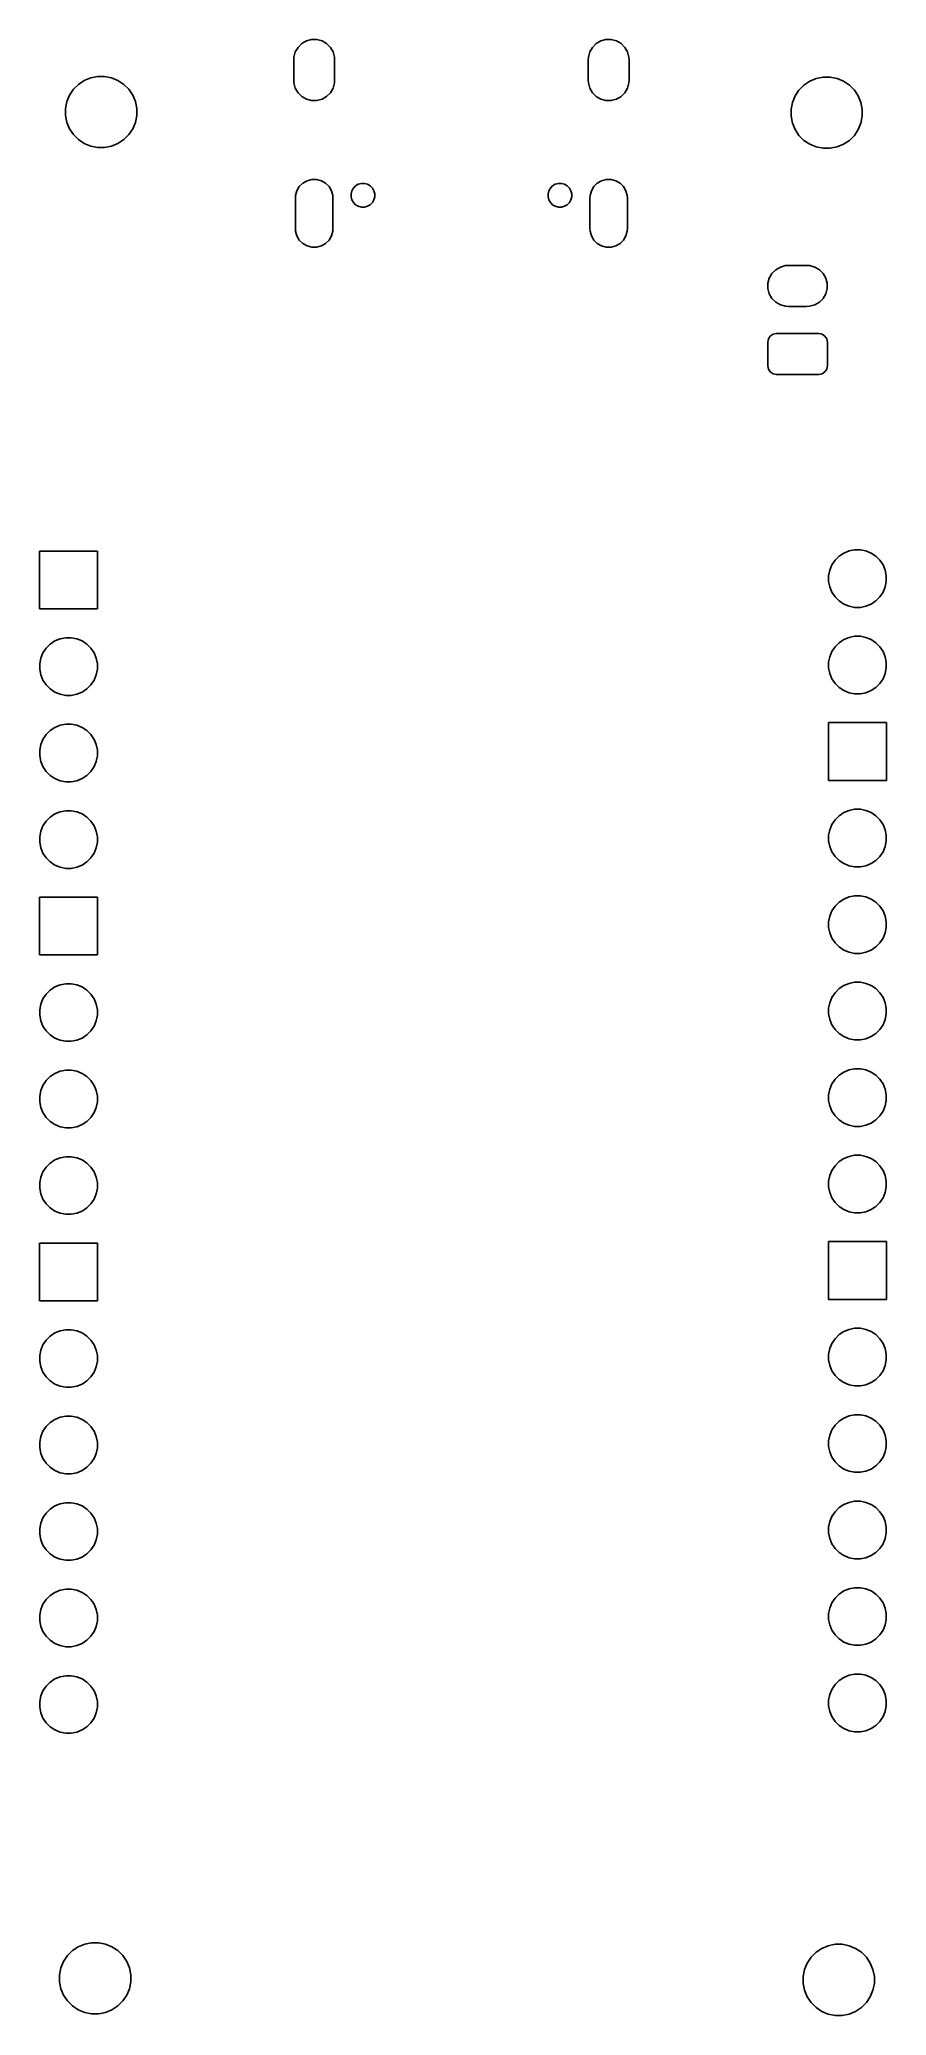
# Model space of a CAD drawing. Header units: inches. Extents: x 5.14 to 6.12, y -4.07 to -1.79.
import ezdxf

# ---------------------------------------------------------------- set-up
doc = ezdxf.new("R2010")
doc.units = ezdxf.units.IN
doc.header["$MEASUREMENT"] = 0
doc.layers.add('B.Mask', color=4, linetype='CONTINUOUS', true_color=0x02ffee)

msp = doc.modelspace()

# ---------------------------------------------------------------- linework, layer by layer
at = {"layer": 'B.Mask', "linetype": 'CONTINUOUS'}
for p, q in [((5.4365, -1.8057), (5.4381, -1.7997)), ((5.4381, -1.7997), (5.4412, -1.7944)), ((5.4412, -1.7944), (5.4455, -1.79)), ((5.4455, -1.79), (5.4509, -1.7869)), ((5.4509, -1.7869), (5.4568, -1.7853)), ((5.4568, -1.7853), (5.463, -1.7853)), ((5.463, -1.7853), (5.469, -1.7869)), ((5.469, -1.7869), (5.4743, -1.79)), ((5.4743, -1.79), (5.4787, -1.7944)), ((5.4787, -1.7944), (5.4817, -1.7997)), ((5.4817, -1.7997), (5.4833, -1.8057)), ((5.7767, -1.8057), (5.7783, -1.7997)), ((5.7783, -1.7997), (5.7813, -1.7944)), ((5.7813, -1.7944), (5.7857, -1.79)), ((5.7857, -1.79), (5.791, -1.7869)), ((5.791, -1.7869), (5.797, -1.7853)), ((5.797, -1.7853), (5.8032, -1.7853)), ((5.8032, -1.7853), (5.8091, -1.7869)), ((5.8091, -1.7869), (5.8145, -1.79)), ((5.8145, -1.79), (5.8188, -1.7944)), ((5.8188, -1.7944), (5.8219, -1.7997)), ((5.8219, -1.7997), (5.8235, -1.8057)), ((5.4363, -1.8088), (5.4365, -1.8057)), ((5.4363, -1.8324), (5.4363, -1.8088)), ((5.4833, -1.8057), (5.4835, -1.8088)), ((5.4835, -1.8088), (5.4835, -1.8324)), ((5.7765, -1.8088), (5.7767, -1.8057)), ((5.7765, -1.8324), (5.7765, -1.8088)), ((5.8235, -1.8057), (5.8237, -1.8088)), ((5.8237, -1.8088), (5.8237, -1.8324)), ((5.1742, -1.8571), (5.1773, -1.8496)), ((5.1773, -1.8496), (5.1818, -1.8429)), ((5.1818, -1.8429), (5.1875, -1.8372)), ((5.1875, -1.8372), (5.1943, -1.8326)), ((5.1943, -1.8326), (5.2018, -1.8295)), ((5.2018, -1.8295), (5.2097, -1.828)), ((5.2097, -1.828), (5.2178, -1.828)), ((5.2178, -1.828), (5.2258, -1.8295)), ((5.2258, -1.8295), (5.2332, -1.8326)), ((5.2332, -1.8326), (5.24, -1.8372)), ((5.24, -1.8372), (5.2457, -1.8429)), ((5.2457, -1.8429), (5.2502, -1.8496)), ((5.2502, -1.8496), (5.2533, -1.8571)), ((5.4365, -1.8355), (5.4363, -1.8324)), ((5.4381, -1.8414), (5.4365, -1.8355)), ((5.4412, -1.8468), (5.4381, -1.8414)), ((5.4455, -1.8511), (5.4412, -1.8468)), ((5.4787, -1.8468), (5.4743, -1.8511)), ((5.4817, -1.8414), (5.4787, -1.8468)), ((5.4833, -1.8355), (5.4817, -1.8414)), ((5.4835, -1.8324), (5.4833, -1.8355)), ((5.7767, -1.8355), (5.7765, -1.8324)), ((5.7783, -1.8414), (5.7767, -1.8355)), ((5.7813, -1.8468), (5.7783, -1.8414)), ((5.7857, -1.8511), (5.7813, -1.8468)), ((5.8188, -1.8468), (5.8145, -1.8511)), ((5.8219, -1.8414), (5.8188, -1.8468)), ((5.8235, -1.8355), (5.8219, -1.8414)), ((5.8237, -1.8324), (5.8235, -1.8355)), ((6.0155, -1.8505), (6.02, -1.8438)), ((6.02, -1.8438), (6.0258, -1.838)), ((6.0258, -1.838), (6.0325, -1.8335)), ((6.0325, -1.8335), (6.04, -1.8304)), ((6.04, -1.8304), (6.0479, -1.8289)), ((6.0479, -1.8289), (6.0561, -1.8289)), ((6.0561, -1.8289), (6.064, -1.8304)), ((6.064, -1.8304), (6.0715, -1.8335)), ((6.0715, -1.8335), (6.0782, -1.838)), ((6.0782, -1.838), (6.084, -1.8438)), ((6.084, -1.8438), (6.0885, -1.8505)), ((5.1726, -1.8651), (5.1742, -1.8571)), ((5.1726, -1.8732), (5.1726, -1.8651)), ((5.1742, -1.8811), (5.1726, -1.8732)), ((5.2533, -1.8571), (5.2549, -1.8651)), ((5.2549, -1.8732), (5.2533, -1.8811)), ((5.2549, -1.8651), (5.2549, -1.8732)), ((5.4509, -1.8542), (5.4455, -1.8511)), ((5.4568, -1.8558), (5.4509, -1.8542)), ((5.463, -1.8558), (5.4568, -1.8558)), ((5.469, -1.8542), (5.463, -1.8558)), ((5.4743, -1.8511), (5.469, -1.8542)), ((5.791, -1.8542), (5.7857, -1.8511)), ((5.797, -1.8558), (5.791, -1.8542)), ((5.8032, -1.8558), (5.797, -1.8558)), ((5.8091, -1.8542), (5.8032, -1.8558)), ((5.8145, -1.8511), (5.8091, -1.8542)), ((6.0109, -1.8659), (6.0124, -1.858)), ((6.0109, -1.8741), (6.0109, -1.8659)), ((6.0124, -1.858), (6.0155, -1.8505)), ((6.0885, -1.8505), (6.0916, -1.858)), ((6.0916, -1.858), (6.0931, -1.8659)), ((6.0931, -1.8659), (6.0931, -1.8741)), ((5.1773, -1.8886), (5.1742, -1.8811)), ((5.1818, -1.8953), (5.1773, -1.8886)), ((5.1875, -1.9011), (5.1818, -1.8953)), ((5.2457, -1.8953), (5.24, -1.9011)), ((5.2502, -1.8886), (5.2457, -1.8953)), ((5.2533, -1.8811), (5.2502, -1.8886)), ((6.0124, -1.882), (6.0109, -1.8741)), ((6.0155, -1.8895), (6.0124, -1.882)), ((6.02, -1.8962), (6.0155, -1.8895)), ((6.0885, -1.8895), (6.084, -1.8962)), ((6.0916, -1.882), (6.0885, -1.8895)), ((6.0931, -1.8741), (6.0916, -1.882)), ((5.1943, -1.9056), (5.1875, -1.9011)), ((5.2018, -1.9087), (5.1943, -1.9056)), ((5.2097, -1.9102), (5.2018, -1.9087)), ((5.2178, -1.9102), (5.2097, -1.9102)), ((5.2258, -1.9087), (5.2178, -1.9102)), ((5.2332, -1.9056), (5.2258, -1.9087)), ((5.24, -1.9011), (5.2332, -1.9056)), ((6.0258, -1.902), (6.02, -1.8962)), ((6.0325, -1.9065), (6.0258, -1.902)), ((6.04, -1.9096), (6.0325, -1.9065)), ((6.0479, -1.9111), (6.04, -1.9096)), ((6.0561, -1.9111), (6.0479, -1.9111)), ((6.064, -1.9096), (6.0561, -1.9111)), ((6.0715, -1.9065), (6.064, -1.9096)), ((6.0782, -1.902), (6.0715, -1.9065)), ((6.084, -1.8962), (6.0782, -1.902)), ((5.4385, -1.9658), (5.4399, -1.9603)), ((5.4399, -1.9603), (5.4427, -1.9554)), ((5.4427, -1.9554), (5.4467, -1.9514)), ((5.4467, -1.9514), (5.4516, -1.9486)), ((5.4516, -1.9486), (5.4571, -1.9471)), ((5.4571, -1.9471), (5.4627, -1.9471)), ((5.4627, -1.9471), (5.4682, -1.9486)), ((5.4682, -1.9486), (5.4731, -1.9514)), ((5.4731, -1.9514), (5.4771, -1.9554)), ((5.4771, -1.9554), (5.4799, -1.9603)), ((5.4799, -1.9603), (5.4814, -1.9658)), ((5.5026, -1.9637), (5.5035, -1.9602)), ((5.5026, -1.9673), (5.5026, -1.9637)), ((5.5035, -1.9602), (5.5053, -1.9571)), ((5.5053, -1.9571), (5.5078, -1.9545)), ((5.5078, -1.9545), (5.5109, -1.9527)), ((5.5109, -1.9527), (5.5144, -1.9518)), ((5.5144, -1.9518), (5.518, -1.9518)), ((5.518, -1.9518), (5.5215, -1.9527)), ((5.5215, -1.9527), (5.5246, -1.9545)), ((5.5246, -1.9545), (5.5272, -1.9571)), ((5.5272, -1.9571), (5.529, -1.9602)), ((5.529, -1.9602), (5.5299, -1.9637)), ((5.5299, -1.9637), (5.5299, -1.9673)), ((5.7301, -1.9637), (5.731, -1.9602)), ((5.7301, -1.9673), (5.7301, -1.9637)), ((5.731, -1.9602), (5.7328, -1.9571)), ((5.7328, -1.9571), (5.7354, -1.9545)), ((5.7354, -1.9545), (5.7385, -1.9527)), ((5.7385, -1.9527), (5.742, -1.9518)), ((5.742, -1.9518), (5.7456, -1.9518)), ((5.7456, -1.9518), (5.7491, -1.9527)), ((5.7491, -1.9527), (5.7522, -1.9545)), ((5.7522, -1.9545), (5.7547, -1.9571)), ((5.7547, -1.9571), (5.7565, -1.9602)), ((5.7565, -1.9602), (5.7574, -1.9637)), ((5.7574, -1.9637), (5.7574, -1.9673)), ((5.7786, -1.9658), (5.7801, -1.9603)), ((5.7801, -1.9603), (5.7829, -1.9554)), ((5.7829, -1.9554), (5.7869, -1.9514)), ((5.7869, -1.9514), (5.7918, -1.9486)), ((5.7918, -1.9486), (5.7973, -1.9471)), ((5.7973, -1.9471), (5.8029, -1.9471)), ((5.8029, -1.9471), (5.8084, -1.9486)), ((5.8084, -1.9486), (5.8133, -1.9514)), ((5.8133, -1.9514), (5.8173, -1.9554)), ((5.8173, -1.9554), (5.8201, -1.9603)), ((5.8201, -1.9603), (5.8215, -1.9658)), ((5.4383, -1.9686), (5.4385, -1.9658)), ((5.4383, -2.004), (5.4383, -1.9686)), ((5.4814, -1.9658), (5.4816, -1.9686)), ((5.4816, -1.9686), (5.4816, -2.004)), ((5.5035, -1.9707), (5.5026, -1.9673)), ((5.5053, -1.9738), (5.5035, -1.9707)), ((5.5078, -1.9764), (5.5053, -1.9738)), ((5.5109, -1.9782), (5.5078, -1.9764)), ((5.5144, -1.9791), (5.5109, -1.9782)), ((5.518, -1.9791), (5.5144, -1.9791)), ((5.5215, -1.9782), (5.518, -1.9791)), ((5.5246, -1.9764), (5.5215, -1.9782)), ((5.5272, -1.9738), (5.5246, -1.9764)), ((5.529, -1.9707), (5.5272, -1.9738)), ((5.5299, -1.9673), (5.529, -1.9707)), ((5.731, -1.9707), (5.7301, -1.9673)), ((5.7328, -1.9738), (5.731, -1.9707)), ((5.7354, -1.9764), (5.7328, -1.9738)), ((5.7385, -1.9782), (5.7354, -1.9764)), ((5.742, -1.9791), (5.7385, -1.9782)), ((5.7456, -1.9791), (5.742, -1.9791)), ((5.7491, -1.9782), (5.7456, -1.9791)), ((5.7522, -1.9764), (5.7491, -1.9782)), ((5.7547, -1.9738), (5.7522, -1.9764)), ((5.7565, -1.9707), (5.7547, -1.9738)), ((5.7574, -1.9673), (5.7565, -1.9707)), ((5.7784, -1.9686), (5.7786, -1.9658)), ((5.7784, -2.004), (5.7784, -1.9686)), ((5.8215, -1.9658), (5.8217, -1.9686)), ((5.8217, -1.9686), (5.8217, -2.004)), ((5.4385, -2.0069), (5.4383, -2.004)), ((5.4399, -2.0123), (5.4385, -2.0069)), ((5.4814, -2.0069), (5.4799, -2.0123)), ((5.4816, -2.004), (5.4814, -2.0069)), ((5.7786, -2.0069), (5.7784, -2.004)), ((5.7801, -2.0123), (5.7786, -2.0069)), ((5.8215, -2.0069), (5.8201, -2.0123)), ((5.8217, -2.004), (5.8215, -2.0069)), ((5.4427, -2.0172), (5.4399, -2.0123)), ((5.4467, -2.0212), (5.4427, -2.0172)), ((5.4516, -2.024), (5.4467, -2.0212)), ((5.4571, -2.0255), (5.4516, -2.024)), ((5.4627, -2.0255), (5.4571, -2.0255)), ((5.4682, -2.024), (5.4627, -2.0255)), ((5.4731, -2.0212), (5.4682, -2.024)), ((5.4771, -2.0172), (5.4731, -2.0212)), ((5.4799, -2.0123), (5.4771, -2.0172)), ((5.7829, -2.0172), (5.7801, -2.0123)), ((5.7869, -2.0212), (5.7829, -2.0172)), ((5.7918, -2.024), (5.7869, -2.0212)), ((5.7973, -2.0255), (5.7918, -2.024)), ((5.8029, -2.0255), (5.7973, -2.0255)), ((5.8084, -2.024), (5.8029, -2.0255)), ((5.8133, -2.0212), (5.8084, -2.024)), ((5.8173, -2.0172), (5.8133, -2.0212)), ((5.8201, -2.0123), (5.8173, -2.0172)), ((5.9857, -2.0612), (5.9888, -2.0559)), ((5.9888, -2.0559), (5.9931, -2.0515)), ((5.9931, -2.0515), (5.9985, -2.0484)), ((5.9985, -2.0484), (6.0044, -2.0468)), ((6.0044, -2.0468), (6.0075, -2.0466)), ((6.0075, -2.0466), (6.0292, -2.0466)), ((6.0292, -2.0466), (6.0323, -2.0468)), ((6.0323, -2.0468), (6.0382, -2.0484)), ((6.0382, -2.0484), (6.0436, -2.0515)), ((6.0436, -2.0515), (6.0479, -2.0559)), ((6.0479, -2.0559), (6.051, -2.0612)), ((5.9841, -2.0672), (5.9857, -2.0612)), ((5.9841, -2.0733), (5.9841, -2.0672)), ((5.9857, -2.0793), (5.9841, -2.0733)), ((6.051, -2.0612), (6.0526, -2.0672)), ((6.0526, -2.0733), (6.051, -2.0793)), ((6.0526, -2.0672), (6.0526, -2.0733)), ((5.9888, -2.0846), (5.9857, -2.0793)), ((5.9931, -2.089), (5.9888, -2.0846)), ((5.9985, -2.0921), (5.9931, -2.089)), ((6.0044, -2.0937), (5.9985, -2.0921)), ((6.0075, -2.0939), (6.0044, -2.0937)), ((6.0292, -2.0939), (6.0075, -2.0939)), ((6.0323, -2.0937), (6.0292, -2.0939)), ((6.0382, -2.0921), (6.0323, -2.0937)), ((6.0436, -2.089), (6.0382, -2.0921)), ((6.0479, -2.0846), (6.0436, -2.089)), ((6.051, -2.0793), (6.0479, -2.0846)), ((5.9839, -2.1352), (5.9846, -2.1315)), ((5.9839, -2.1628), (5.9839, -2.1352)), ((5.9846, -2.1315), (5.9868, -2.1283)), ((5.9868, -2.1283), (5.99, -2.1261)), ((5.99, -2.1261), (5.9937, -2.1254)), ((5.9937, -2.1254), (6.043, -2.1254)), ((6.043, -2.1254), (6.0467, -2.1261)), ((6.0467, -2.1261), (6.0499, -2.1283)), ((6.0499, -2.1283), (6.052, -2.1315)), ((6.052, -2.1315), (6.0528, -2.1352)), ((6.0528, -2.1352), (6.0528, -2.1628)), ((5.9846, -2.1665), (5.9839, -2.1628)), ((5.9868, -2.1697), (5.9846, -2.1665)), ((5.99, -2.1719), (5.9868, -2.1697)), ((6.0499, -2.1697), (6.0467, -2.1719)), ((6.052, -2.1665), (6.0499, -2.1697)), ((6.0528, -2.1628), (6.052, -2.1665)), ((5.9937, -2.1726), (5.99, -2.1719)), ((6.043, -2.1726), (5.9937, -2.1726)), ((6.0467, -2.1719), (6.043, -2.1726)), ((6.0779, -2.3766), (6.0843, -2.3753)), ((6.0843, -2.3753), (6.0909, -2.3753)), ((6.0909, -2.3753), (6.0973, -2.3766)), ((5.1426, -2.4437), (5.1426, -2.3768)), ((5.1426, -2.3768), (5.2095, -2.3768)), ((5.2095, -2.3768), (5.2095, -2.4437)), ((6.0556, -2.3989), (6.0581, -2.3928)), ((6.0581, -2.3928), (6.0617, -2.3874)), ((6.0617, -2.3874), (6.0664, -2.3827)), ((6.0664, -2.3827), (6.0718, -2.3791)), ((6.0718, -2.3791), (6.0779, -2.3766)), ((6.0973, -2.3766), (6.1034, -2.3791)), ((6.1034, -2.3791), (6.1088, -2.3827)), ((6.1088, -2.3827), (6.1135, -2.3874)), ((6.1135, -2.3874), (6.1171, -2.3928)), ((6.1171, -2.3928), (6.1196, -2.3989)), ((6.0543, -2.4053), (6.0556, -2.3989)), ((6.0543, -2.4119), (6.0543, -2.4053)), ((6.0556, -2.4183), (6.0543, -2.4119)), ((6.0581, -2.4244), (6.0556, -2.4183)), ((6.1196, -2.4183), (6.1171, -2.4244)), ((6.1196, -2.3989), (6.1209, -2.4053)), ((6.1209, -2.4119), (6.1196, -2.4183)), ((6.1209, -2.4053), (6.1209, -2.4119)), ((5.2095, -2.4437), (5.1426, -2.4437)), ((6.0617, -2.4298), (6.0581, -2.4244)), ((6.0664, -2.4345), (6.0617, -2.4298)), ((6.0718, -2.4381), (6.0664, -2.4345)), ((6.0779, -2.4406), (6.0718, -2.4381)), ((6.0843, -2.4419), (6.0779, -2.4406)), ((6.0909, -2.4419), (6.0843, -2.4419)), ((6.0973, -2.4406), (6.0909, -2.4419)), ((6.1034, -2.4381), (6.0973, -2.4406)), ((6.1088, -2.4345), (6.1034, -2.4381)), ((6.1135, -2.4298), (6.1088, -2.4345)), ((6.1171, -2.4244), (6.1135, -2.4298)), ((5.1465, -2.4945), (5.1502, -2.489)), ((5.1502, -2.489), (5.1548, -2.4844)), ((5.1548, -2.4844), (5.1603, -2.4807)), ((5.1603, -2.4807), (5.1663, -2.4782)), ((5.1663, -2.4782), (5.1728, -2.477)), ((5.1728, -2.477), (5.1793, -2.477)), ((5.1793, -2.477), (5.1858, -2.4782)), ((5.1858, -2.4782), (5.1918, -2.4807)), ((5.1918, -2.4807), (5.1973, -2.4844)), ((5.1973, -2.4844), (5.2019, -2.489)), ((5.2019, -2.489), (5.2056, -2.4945)), ((6.0581, -2.4928), (6.0617, -2.4874)), ((6.0617, -2.4874), (6.0664, -2.4827)), ((6.0664, -2.4827), (6.0718, -2.4791)), ((6.0718, -2.4791), (6.0779, -2.4766)), ((6.0779, -2.4766), (6.0843, -2.4753)), ((6.0843, -2.4753), (6.0909, -2.4753)), ((6.0909, -2.4753), (6.0973, -2.4766)), ((6.0973, -2.4766), (6.1034, -2.4791)), ((6.1034, -2.4791), (6.1088, -2.4827)), ((6.1088, -2.4827), (6.1135, -2.4874)), ((6.1135, -2.4874), (6.1171, -2.4928)), ((5.1428, -2.507), (5.144, -2.5005)), ((5.1428, -2.5135), (5.1428, -2.507)), ((5.144, -2.5005), (5.1465, -2.4945)), ((5.2056, -2.4945), (5.2081, -2.5005)), ((5.2081, -2.5005), (5.2094, -2.507)), ((5.2094, -2.507), (5.2094, -2.5135)), ((6.0543, -2.5053), (6.0556, -2.4989)), ((6.0543, -2.5119), (6.0543, -2.5053)), ((6.0556, -2.5183), (6.0543, -2.5119)), ((6.0556, -2.4989), (6.0581, -2.4928)), ((6.1171, -2.4928), (6.1196, -2.4989)), ((6.1196, -2.4989), (6.1209, -2.5053)), ((6.1209, -2.5119), (6.1196, -2.5183)), ((6.1209, -2.5053), (6.1209, -2.5119)), ((5.144, -2.52), (5.1428, -2.5135)), ((5.1465, -2.526), (5.144, -2.52)), ((5.1502, -2.5315), (5.1465, -2.526)), ((5.1548, -2.5361), (5.1502, -2.5315)), ((5.2019, -2.5315), (5.1973, -2.5361)), ((5.2056, -2.526), (5.2019, -2.5315)), ((5.2081, -2.52), (5.2056, -2.526)), ((5.2094, -2.5135), (5.2081, -2.52)), ((6.0581, -2.5244), (6.0556, -2.5183)), ((6.0617, -2.5298), (6.0581, -2.5244)), ((6.0664, -2.5345), (6.0617, -2.5298)), ((6.0718, -2.5381), (6.0664, -2.5345)), ((6.1088, -2.5345), (6.1034, -2.5381)), ((6.1135, -2.5298), (6.1088, -2.5345)), ((6.1171, -2.5244), (6.1135, -2.5298)), ((6.1196, -2.5183), (6.1171, -2.5244)), ((5.1603, -2.5398), (5.1548, -2.5361)), ((5.1663, -2.5423), (5.1603, -2.5398)), ((5.1728, -2.5436), (5.1663, -2.5423)), ((5.1793, -2.5436), (5.1728, -2.5436)), ((5.1858, -2.5423), (5.1793, -2.5436)), ((5.1918, -2.5398), (5.1858, -2.5423)), ((5.1973, -2.5361), (5.1918, -2.5398)), ((6.0779, -2.5406), (6.0718, -2.5381)), ((6.0843, -2.5419), (6.0779, -2.5406)), ((6.0909, -2.5419), (6.0843, -2.5419)), ((6.0973, -2.5406), (6.0909, -2.5419)), ((6.1034, -2.5381), (6.0973, -2.5406)), ((5.1548, -2.5844), (5.1603, -2.5807)), ((5.1603, -2.5807), (5.1663, -2.5782)), ((5.1663, -2.5782), (5.1728, -2.577)), ((5.1728, -2.577), (5.1793, -2.577)), ((5.1793, -2.577), (5.1858, -2.5782)), ((5.1858, -2.5782), (5.1918, -2.5807)), ((5.1918, -2.5807), (5.1973, -2.5844)), ((6.0541, -2.6421), (6.0541, -2.5751)), ((6.0541, -2.5751), (6.1211, -2.5751)), ((6.1211, -2.5751), (6.1211, -2.6421)), ((5.1428, -2.607), (5.144, -2.6005)), ((5.144, -2.6005), (5.1465, -2.5945)), ((5.1465, -2.5945), (5.1502, -2.589)), ((5.1502, -2.589), (5.1548, -2.5844)), ((5.1973, -2.5844), (5.2019, -2.589)), ((5.2019, -2.589), (5.2056, -2.5945)), ((5.2056, -2.5945), (5.2081, -2.6005)), ((5.2081, -2.6005), (5.2094, -2.607)), ((5.1428, -2.6135), (5.1428, -2.607)), ((5.144, -2.62), (5.1428, -2.6135)), ((5.1465, -2.626), (5.144, -2.62)), ((5.1502, -2.6315), (5.1465, -2.626)), ((5.2056, -2.626), (5.2019, -2.6315)), ((5.2081, -2.62), (5.2056, -2.626)), ((5.2094, -2.6135), (5.2081, -2.62)), ((5.2094, -2.607), (5.2094, -2.6135)), ((5.1548, -2.6361), (5.1502, -2.6315)), ((5.1603, -2.6398), (5.1548, -2.6361)), ((5.1663, -2.6423), (5.1603, -2.6398)), ((5.1728, -2.6436), (5.1663, -2.6423)), ((5.1793, -2.6436), (5.1728, -2.6436)), ((5.1858, -2.6423), (5.1793, -2.6436)), ((5.1918, -2.6398), (5.1858, -2.6423)), ((5.1973, -2.6361), (5.1918, -2.6398)), ((5.2019, -2.6315), (5.1973, -2.6361)), ((6.1211, -2.6421), (6.0541, -2.6421)), ((5.144, -2.7005), (5.1465, -2.6945)), ((5.1465, -2.6945), (5.1502, -2.689)), ((5.1502, -2.689), (5.1548, -2.6844)), ((5.1548, -2.6844), (5.1603, -2.6807)), ((5.1603, -2.6807), (5.1663, -2.6782)), ((5.1663, -2.6782), (5.1728, -2.677)), ((5.1728, -2.677), (5.1793, -2.677)), ((5.1793, -2.677), (5.1858, -2.6782)), ((5.1858, -2.6782), (5.1918, -2.6807)), ((5.1918, -2.6807), (5.1973, -2.6844)), ((5.1973, -2.6844), (5.2019, -2.689)), ((5.2019, -2.689), (5.2056, -2.6945)), ((5.2056, -2.6945), (5.2081, -2.7005)), ((6.0556, -2.6989), (6.0581, -2.6928)), ((6.0581, -2.6928), (6.0617, -2.6874)), ((6.0617, -2.6874), (6.0664, -2.6827)), ((6.0664, -2.6827), (6.0718, -2.6791)), ((6.0718, -2.6791), (6.0779, -2.6766)), ((6.0779, -2.6766), (6.0843, -2.6753)), ((6.0843, -2.6753), (6.0909, -2.6753)), ((6.0909, -2.6753), (6.0973, -2.6766)), ((6.0973, -2.6766), (6.1034, -2.6791)), ((6.1034, -2.6791), (6.1088, -2.6827)), ((6.1088, -2.6827), (6.1135, -2.6874)), ((6.1135, -2.6874), (6.1171, -2.6928)), ((6.1171, -2.6928), (6.1196, -2.6989)), ((5.1428, -2.707), (5.144, -2.7005)), ((5.1428, -2.7135), (5.1428, -2.707)), ((5.144, -2.72), (5.1428, -2.7135)), ((5.2081, -2.7005), (5.2094, -2.707)), ((5.2094, -2.7135), (5.2081, -2.72)), ((5.2094, -2.707), (5.2094, -2.7135)), ((6.0543, -2.7053), (6.0556, -2.6989)), ((6.0543, -2.7119), (6.0543, -2.7053)), ((6.0556, -2.7183), (6.0543, -2.7119)), ((6.0581, -2.7244), (6.0556, -2.7183)), ((6.1196, -2.7183), (6.1171, -2.7244)), ((6.1196, -2.6989), (6.1209, -2.7053)), ((6.1209, -2.7119), (6.1196, -2.7183)), ((6.1209, -2.7053), (6.1209, -2.7119)), ((5.1465, -2.726), (5.144, -2.72)), ((5.1502, -2.7315), (5.1465, -2.726)), ((5.1548, -2.7361), (5.1502, -2.7315)), ((5.1603, -2.7398), (5.1548, -2.7361)), ((5.1663, -2.7423), (5.1603, -2.7398)), ((5.1918, -2.7398), (5.1858, -2.7423)), ((5.1973, -2.7361), (5.1918, -2.7398)), ((5.2019, -2.7315), (5.1973, -2.7361)), ((5.2056, -2.726), (5.2019, -2.7315)), ((5.2081, -2.72), (5.2056, -2.726)), ((6.0617, -2.7298), (6.0581, -2.7244)), ((6.0664, -2.7345), (6.0617, -2.7298)), ((6.0718, -2.7381), (6.0664, -2.7345)), ((6.0779, -2.7406), (6.0718, -2.7381)), ((6.0843, -2.7419), (6.0779, -2.7406)), ((6.0973, -2.7406), (6.0909, -2.7419)), ((6.1034, -2.7381), (6.0973, -2.7406)), ((6.1088, -2.7345), (6.1034, -2.7381)), ((6.1135, -2.7298), (6.1088, -2.7345)), ((6.1171, -2.7244), (6.1135, -2.7298)), ((5.1728, -2.7436), (5.1663, -2.7423)), ((5.1793, -2.7436), (5.1728, -2.7436)), ((5.1858, -2.7423), (5.1793, -2.7436)), ((6.0909, -2.7419), (6.0843, -2.7419)), ((5.1426, -2.8437), (5.1426, -2.7768)), ((5.1426, -2.7768), (5.2095, -2.7768)), ((5.2095, -2.7768), (5.2095, -2.8437)), ((6.0617, -2.7874), (6.0664, -2.7827)), ((6.0664, -2.7827), (6.0718, -2.7791)), ((6.0718, -2.7791), (6.0779, -2.7766)), ((6.0779, -2.7766), (6.0843, -2.7753)), ((6.0843, -2.7753), (6.0909, -2.7753)), ((6.0909, -2.7753), (6.0973, -2.7766)), ((6.0973, -2.7766), (6.1034, -2.7791)), ((6.1034, -2.7791), (6.1088, -2.7827)), ((6.1088, -2.7827), (6.1135, -2.7874)), ((6.0543, -2.8053), (6.0556, -2.7989)), ((6.0543, -2.8119), (6.0543, -2.8053)), ((6.0556, -2.7989), (6.0581, -2.7928)), ((6.0581, -2.7928), (6.0617, -2.7874)), ((6.1135, -2.7874), (6.1171, -2.7928)), ((6.1171, -2.7928), (6.1196, -2.7989)), ((6.1196, -2.7989), (6.1209, -2.8053)), ((6.1209, -2.8053), (6.1209, -2.8119)), ((6.0556, -2.8183), (6.0543, -2.8119)), ((6.0581, -2.8244), (6.0556, -2.8183)), ((6.0617, -2.8298), (6.0581, -2.8244)), ((6.0664, -2.8345), (6.0617, -2.8298)), ((6.1135, -2.8298), (6.1088, -2.8345)), ((6.1171, -2.8244), (6.1135, -2.8298)), ((6.1196, -2.8183), (6.1171, -2.8244)), ((6.1209, -2.8119), (6.1196, -2.8183)), ((5.2095, -2.8437), (5.1426, -2.8437)), ((6.0718, -2.8381), (6.0664, -2.8345)), ((6.0779, -2.8406), (6.0718, -2.8381)), ((6.0843, -2.8419), (6.0779, -2.8406)), ((6.0909, -2.8419), (6.0843, -2.8419)), ((6.0973, -2.8406), (6.0909, -2.8419)), ((6.1034, -2.8381), (6.0973, -2.8406)), ((6.1088, -2.8345), (6.1034, -2.8381)), ((5.1603, -2.8807), (5.1663, -2.8782)), ((5.1663, -2.8782), (5.1728, -2.877)), ((5.1728, -2.877), (5.1793, -2.877)), ((5.1793, -2.877), (5.1858, -2.8782)), ((5.1858, -2.8782), (5.1918, -2.8807)), ((6.0718, -2.8791), (6.0779, -2.8766)), ((6.0779, -2.8766), (6.0843, -2.8753)), ((6.0843, -2.8753), (6.0909, -2.8753)), ((6.0909, -2.8753), (6.0973, -2.8766)), ((6.0973, -2.8766), (6.1034, -2.8791)), ((5.1428, -2.907), (5.144, -2.9005)), ((5.144, -2.9005), (5.1465, -2.8945)), ((5.1465, -2.8945), (5.1502, -2.889)), ((5.1502, -2.889), (5.1548, -2.8844)), ((5.1548, -2.8844), (5.1603, -2.8807)), ((5.1918, -2.8807), (5.1973, -2.8844)), ((5.1973, -2.8844), (5.2019, -2.889)), ((5.2019, -2.889), (5.2056, -2.8945)), ((5.2056, -2.8945), (5.2081, -2.9005)), ((5.2081, -2.9005), (5.2094, -2.907)), ((6.0543, -2.9053), (6.0556, -2.8989)), ((6.0556, -2.8989), (6.0581, -2.8928)), ((6.0581, -2.8928), (6.0617, -2.8874)), ((6.0617, -2.8874), (6.0664, -2.8827)), ((6.0664, -2.8827), (6.0718, -2.8791)), ((6.1034, -2.8791), (6.1088, -2.8827)), ((6.1088, -2.8827), (6.1135, -2.8874)), ((6.1135, -2.8874), (6.1171, -2.8928)), ((6.1171, -2.8928), (6.1196, -2.8989)), ((6.1196, -2.8989), (6.1209, -2.9053)), ((5.1428, -2.9135), (5.1428, -2.907)), ((5.144, -2.92), (5.1428, -2.9135)), ((5.1465, -2.926), (5.144, -2.92)), ((5.2081, -2.92), (5.2056, -2.926)), ((5.2094, -2.9135), (5.2081, -2.92)), ((5.2094, -2.907), (5.2094, -2.9135)), ((6.0543, -2.9119), (6.0543, -2.9053)), ((6.0556, -2.9183), (6.0543, -2.9119)), ((6.0581, -2.9244), (6.0556, -2.9183)), ((6.1196, -2.9183), (6.1171, -2.9244)), ((6.1209, -2.9119), (6.1196, -2.9183)), ((6.1209, -2.9053), (6.1209, -2.9119)), ((5.1502, -2.9315), (5.1465, -2.926)), ((5.1548, -2.9361), (5.1502, -2.9315)), ((5.1603, -2.9398), (5.1548, -2.9361)), ((5.1663, -2.9423), (5.1603, -2.9398)), ((5.1728, -2.9436), (5.1663, -2.9423)), ((5.1793, -2.9436), (5.1728, -2.9436)), ((5.1858, -2.9423), (5.1793, -2.9436)), ((5.1918, -2.9398), (5.1858, -2.9423)), ((5.1973, -2.9361), (5.1918, -2.9398)), ((5.2019, -2.9315), (5.1973, -2.9361)), ((5.2056, -2.926), (5.2019, -2.9315)), ((6.0617, -2.9298), (6.0581, -2.9244)), ((6.0664, -2.9345), (6.0617, -2.9298)), ((6.0718, -2.9381), (6.0664, -2.9345)), ((6.0779, -2.9406), (6.0718, -2.9381)), ((6.0843, -2.9419), (6.0779, -2.9406)), ((6.0909, -2.9419), (6.0843, -2.9419)), ((6.0973, -2.9406), (6.0909, -2.9419)), ((6.1034, -2.9381), (6.0973, -2.9406)), ((6.1088, -2.9345), (6.1034, -2.9381)), ((6.1135, -2.9298), (6.1088, -2.9345)), ((6.1171, -2.9244), (6.1135, -2.9298)), ((5.1465, -2.9945), (5.1502, -2.989)), ((5.1502, -2.989), (5.1548, -2.9844)), ((5.1548, -2.9844), (5.1603, -2.9807)), ((5.1603, -2.9807), (5.1663, -2.9782)), ((5.1663, -2.9782), (5.1728, -2.977)), ((5.1728, -2.977), (5.1793, -2.977)), ((5.1793, -2.977), (5.1858, -2.9782)), ((5.1858, -2.9782), (5.1918, -2.9807)), ((5.1918, -2.9807), (5.1973, -2.9844)), ((5.1973, -2.9844), (5.2019, -2.989)), ((5.2019, -2.989), (5.2056, -2.9945)), ((6.0581, -2.9928), (6.0617, -2.9874)), ((6.0617, -2.9874), (6.0664, -2.9827)), ((6.0664, -2.9827), (6.0718, -2.9791)), ((6.0718, -2.9791), (6.0779, -2.9766)), ((6.0779, -2.9766), (6.0843, -2.9753)), ((6.0843, -2.9753), (6.0909, -2.9753)), ((6.0909, -2.9753), (6.0973, -2.9766)), ((6.0973, -2.9766), (6.1034, -2.9791)), ((6.1034, -2.9791), (6.1088, -2.9827)), ((6.1088, -2.9827), (6.1135, -2.9874)), ((6.1135, -2.9874), (6.1171, -2.9928)), ((5.1428, -3.007), (5.144, -3.0005)), ((5.1428, -3.0135), (5.1428, -3.007)), ((5.144, -3.02), (5.1428, -3.0135)), ((5.144, -3.0005), (5.1465, -2.9945)), ((5.2056, -2.9945), (5.2081, -3.0005)), ((5.2081, -3.0005), (5.2094, -3.007)), ((5.2094, -3.0135), (5.2081, -3.02)), ((5.2094, -3.007), (5.2094, -3.0135)), ((6.0543, -3.0053), (6.0556, -2.9989)), ((6.0543, -3.0119), (6.0543, -3.0053)), ((6.0556, -3.0183), (6.0543, -3.0119)), ((6.0556, -2.9989), (6.0581, -2.9928)), ((6.1171, -2.9928), (6.1196, -2.9989)), ((6.1196, -2.9989), (6.1209, -3.0053)), ((6.1209, -3.0119), (6.1196, -3.0183)), ((6.1209, -3.0053), (6.1209, -3.0119)), ((5.1465, -3.026), (5.144, -3.02)), ((5.1502, -3.0315), (5.1465, -3.026)), ((5.1548, -3.0361), (5.1502, -3.0315)), ((5.1603, -3.0398), (5.1548, -3.0361)), ((5.1973, -3.0361), (5.1918, -3.0398)), ((5.2019, -3.0315), (5.1973, -3.0361)), ((5.2056, -3.026), (5.2019, -3.0315)), ((5.2081, -3.02), (5.2056, -3.026)), ((6.0581, -3.0244), (6.0556, -3.0183)), ((6.0617, -3.0298), (6.0581, -3.0244)), ((6.0664, -3.0345), (6.0617, -3.0298)), ((6.0718, -3.0381), (6.0664, -3.0345)), ((6.0779, -3.0406), (6.0718, -3.0381)), ((6.1034, -3.0381), (6.0973, -3.0406)), ((6.1088, -3.0345), (6.1034, -3.0381)), ((6.1135, -3.0298), (6.1088, -3.0345)), ((6.1171, -3.0244), (6.1135, -3.0298)), ((6.1196, -3.0183), (6.1171, -3.0244)), ((5.1663, -3.0423), (5.1603, -3.0398)), ((5.1728, -3.0436), (5.1663, -3.0423)), ((5.1793, -3.0436), (5.1728, -3.0436)), ((5.1858, -3.0423), (5.1793, -3.0436)), ((5.1918, -3.0398), (5.1858, -3.0423)), ((6.0843, -3.0419), (6.0779, -3.0406)), ((6.0909, -3.0419), (6.0843, -3.0419)), ((6.0973, -3.0406), (6.0909, -3.0419)), ((5.1548, -3.0844), (5.1603, -3.0807)), ((5.1603, -3.0807), (5.1663, -3.0782)), ((5.1663, -3.0782), (5.1728, -3.077)), ((5.1728, -3.077), (5.1793, -3.077)), ((5.1793, -3.077), (5.1858, -3.0782)), ((5.1858, -3.0782), (5.1918, -3.0807)), ((5.1918, -3.0807), (5.1973, -3.0844)), ((6.0617, -3.0874), (6.0664, -3.0827)), ((6.0664, -3.0827), (6.0718, -3.0791)), ((6.0718, -3.0791), (6.0779, -3.0766)), ((6.0779, -3.0766), (6.0843, -3.0753)), ((6.0843, -3.0753), (6.0909, -3.0753)), ((6.0909, -3.0753), (6.0973, -3.0766)), ((6.0973, -3.0766), (6.1034, -3.0791)), ((6.1034, -3.0791), (6.1088, -3.0827)), ((6.1088, -3.0827), (6.1135, -3.0874)), ((5.1428, -3.107), (5.144, -3.1005)), ((5.144, -3.1005), (5.1465, -3.0945)), ((5.1465, -3.0945), (5.1502, -3.089)), ((5.1502, -3.089), (5.1548, -3.0844)), ((5.1973, -3.0844), (5.2019, -3.089)), ((5.2019, -3.089), (5.2056, -3.0945)), ((5.2056, -3.0945), (5.2081, -3.1005)), ((5.2081, -3.1005), (5.2094, -3.107)), ((6.0543, -3.1053), (6.0556, -3.0989)), ((6.0543, -3.1119), (6.0543, -3.1053)), ((6.0556, -3.0989), (6.0581, -3.0928)), ((6.0581, -3.0928), (6.0617, -3.0874)), ((6.1135, -3.0874), (6.1171, -3.0928)), ((6.1171, -3.0928), (6.1196, -3.0989)), ((6.1196, -3.0989), (6.1209, -3.1053)), ((6.1209, -3.1053), (6.1209, -3.1119)), ((5.1428, -3.1135), (5.1428, -3.107)), ((5.144, -3.12), (5.1428, -3.1135)), ((5.1465, -3.126), (5.144, -3.12)), ((5.1502, -3.1315), (5.1465, -3.126)), ((5.2056, -3.126), (5.2019, -3.1315)), ((5.2081, -3.12), (5.2056, -3.126)), ((5.2094, -3.1135), (5.2081, -3.12)), ((5.2094, -3.107), (5.2094, -3.1135)), ((6.0556, -3.1183), (6.0543, -3.1119)), ((6.0581, -3.1244), (6.0556, -3.1183)), ((6.0617, -3.1298), (6.0581, -3.1244)), ((6.1171, -3.1244), (6.1135, -3.1298)), ((6.1196, -3.1183), (6.1171, -3.1244)), ((6.1209, -3.1119), (6.1196, -3.1183)), ((5.1548, -3.1361), (5.1502, -3.1315)), ((5.1603, -3.1398), (5.1548, -3.1361)), ((5.1663, -3.1423), (5.1603, -3.1398)), ((5.1728, -3.1436), (5.1663, -3.1423)), ((5.1793, -3.1436), (5.1728, -3.1436)), ((5.1858, -3.1423), (5.1793, -3.1436)), ((5.1918, -3.1398), (5.1858, -3.1423)), ((5.1973, -3.1361), (5.1918, -3.1398)), ((5.2019, -3.1315), (5.1973, -3.1361)), ((6.0664, -3.1345), (6.0617, -3.1298)), ((6.0718, -3.1381), (6.0664, -3.1345)), ((6.0779, -3.1406), (6.0718, -3.1381)), ((6.0843, -3.1419), (6.0779, -3.1406)), ((6.0909, -3.1419), (6.0843, -3.1419)), ((6.0973, -3.1406), (6.0909, -3.1419)), ((6.1034, -3.1381), (6.0973, -3.1406)), ((6.1088, -3.1345), (6.1034, -3.1381)), ((6.1135, -3.1298), (6.1088, -3.1345)), ((6.0541, -3.2421), (6.0541, -3.1751)), ((6.0541, -3.1751), (6.1211, -3.1751)), ((6.1211, -3.1751), (6.1211, -3.2421)), ((5.1426, -3.2437), (5.1426, -3.1768)), ((5.1426, -3.1768), (5.2095, -3.1768)), ((5.2095, -3.1768), (5.2095, -3.2437)), ((5.2095, -3.2437), (5.1426, -3.2437)), ((6.1211, -3.2421), (6.0541, -3.2421)), ((5.1465, -3.2945), (5.1502, -3.289)), ((5.1502, -3.289), (5.1548, -3.2844)), ((5.1548, -3.2844), (5.1603, -3.2807)), ((5.1603, -3.2807), (5.1663, -3.2782)), ((5.1663, -3.2782), (5.1728, -3.277)), ((5.1728, -3.277), (5.1793, -3.277)), ((5.1793, -3.277), (5.1858, -3.2782)), ((5.1858, -3.2782), (5.1918, -3.2807)), ((5.1918, -3.2807), (5.1973, -3.2844)), ((5.1973, -3.2844), (5.2019, -3.289)), ((5.2019, -3.289), (5.2056, -3.2945)), ((6.0581, -3.2928), (6.0617, -3.2874)), ((6.0617, -3.2874), (6.0664, -3.2827)), ((6.0664, -3.2827), (6.0718, -3.2791)), ((6.0718, -3.2791), (6.0779, -3.2766)), ((6.0779, -3.2766), (6.0843, -3.2753)), ((6.0843, -3.2753), (6.0909, -3.2753)), ((6.0909, -3.2753), (6.0973, -3.2766)), ((6.0973, -3.2766), (6.1034, -3.2791)), ((6.1034, -3.2791), (6.1088, -3.2827)), ((6.1088, -3.2827), (6.1135, -3.2874)), ((6.1135, -3.2874), (6.1171, -3.2928)), ((5.1428, -3.307), (5.144, -3.3005)), ((5.1428, -3.3135), (5.1428, -3.307)), ((5.144, -3.3005), (5.1465, -3.2945)), ((5.2056, -3.2945), (5.2081, -3.3005)), ((5.2081, -3.3005), (5.2094, -3.307)), ((5.2094, -3.307), (5.2094, -3.3135)), ((6.0543, -3.3053), (6.0556, -3.2989)), ((6.0543, -3.3119), (6.0543, -3.3053)), ((6.0556, -3.3183), (6.0543, -3.3119)), ((6.0556, -3.2989), (6.0581, -3.2928)), ((6.1171, -3.2928), (6.1196, -3.2989)), ((6.1196, -3.2989), (6.1209, -3.3053)), ((6.1209, -3.3119), (6.1196, -3.3183)), ((6.1209, -3.3053), (6.1209, -3.3119)), ((5.144, -3.32), (5.1428, -3.3135)), ((5.1465, -3.326), (5.144, -3.32)), ((5.1502, -3.3315), (5.1465, -3.326)), ((5.1548, -3.3361), (5.1502, -3.3315)), ((5.2019, -3.3315), (5.1973, -3.3361)), ((5.2056, -3.326), (5.2019, -3.3315)), ((5.2081, -3.32), (5.2056, -3.326)), ((5.2094, -3.3135), (5.2081, -3.32)), ((6.0581, -3.3244), (6.0556, -3.3183)), ((6.0617, -3.3298), (6.0581, -3.3244)), ((6.0664, -3.3345), (6.0617, -3.3298)), ((6.0718, -3.3381), (6.0664, -3.3345)), ((6.1088, -3.3345), (6.1034, -3.3381)), ((6.1135, -3.3298), (6.1088, -3.3345)), ((6.1171, -3.3244), (6.1135, -3.3298)), ((6.1196, -3.3183), (6.1171, -3.3244)), ((5.1603, -3.3398), (5.1548, -3.3361)), ((5.1663, -3.3423), (5.1603, -3.3398)), ((5.1728, -3.3436), (5.1663, -3.3423)), ((5.1793, -3.3436), (5.1728, -3.3436)), ((5.1858, -3.3423), (5.1793, -3.3436)), ((5.1918, -3.3398), (5.1858, -3.3423)), ((5.1973, -3.3361), (5.1918, -3.3398)), ((6.0779, -3.3406), (6.0718, -3.3381)), ((6.0843, -3.3419), (6.0779, -3.3406)), ((6.0909, -3.3419), (6.0843, -3.3419)), ((6.0973, -3.3406), (6.0909, -3.3419)), ((6.1034, -3.3381), (6.0973, -3.3406)), ((5.1548, -3.3844), (5.1603, -3.3807)), ((5.1603, -3.3807), (5.1663, -3.3782)), ((5.1663, -3.3782), (5.1728, -3.377)), ((5.1728, -3.377), (5.1793, -3.377)), ((5.1793, -3.377), (5.1858, -3.3782)), ((5.1858, -3.3782), (5.1918, -3.3807)), ((5.1918, -3.3807), (5.1973, -3.3844)), ((6.0664, -3.3827), (6.0718, -3.3791)), ((6.0718, -3.3791), (6.0779, -3.3766)), ((6.0779, -3.3766), (6.0843, -3.3753)), ((6.0843, -3.3753), (6.0909, -3.3753)), ((6.0909, -3.3753), (6.0973, -3.3766)), ((6.0973, -3.3766), (6.1034, -3.3791)), ((6.1034, -3.3791), (6.1088, -3.3827)), ((5.1428, -3.407), (5.144, -3.4005)), ((5.144, -3.4005), (5.1465, -3.3945)), ((5.1465, -3.3945), (5.1502, -3.389)), ((5.1502, -3.389), (5.1548, -3.3844)), ((5.1973, -3.3844), (5.2019, -3.389)), ((5.2019, -3.389), (5.2056, -3.3945)), ((5.2056, -3.3945), (5.2081, -3.4005)), ((5.2081, -3.4005), (5.2094, -3.407)), ((6.0543, -3.4053), (6.0556, -3.3989)), ((6.0556, -3.3989), (6.0581, -3.3928)), ((6.0581, -3.3928), (6.0617, -3.3874)), ((6.0617, -3.3874), (6.0664, -3.3827)), ((6.1088, -3.3827), (6.1135, -3.3874)), ((6.1135, -3.3874), (6.1171, -3.3928)), ((6.1171, -3.3928), (6.1196, -3.3989)), ((6.1196, -3.3989), (6.1209, -3.4053)), ((5.1428, -3.4135), (5.1428, -3.407)), ((5.144, -3.42), (5.1428, -3.4135)), ((5.1465, -3.426), (5.144, -3.42)), ((5.1502, -3.4315), (5.1465, -3.426)), ((5.2056, -3.426), (5.2019, -3.4315)), ((5.2081, -3.42), (5.2056, -3.426)), ((5.2094, -3.4135), (5.2081, -3.42)), ((5.2094, -3.407), (5.2094, -3.4135)), ((6.0543, -3.4119), (6.0543, -3.4053)), ((6.0556, -3.4183), (6.0543, -3.4119)), ((6.0581, -3.4244), (6.0556, -3.4183)), ((6.0617, -3.4298), (6.0581, -3.4244)), ((6.1171, -3.4244), (6.1135, -3.4298)), ((6.1196, -3.4183), (6.1171, -3.4244)), ((6.1209, -3.4119), (6.1196, -3.4183)), ((6.1209, -3.4053), (6.1209, -3.4119)), ((5.1548, -3.4361), (5.1502, -3.4315)), ((5.1603, -3.4398), (5.1548, -3.4361)), ((5.1663, -3.4423), (5.1603, -3.4398)), ((5.1728, -3.4436), (5.1663, -3.4423)), ((5.1793, -3.4436), (5.1728, -3.4436)), ((5.1858, -3.4423), (5.1793, -3.4436)), ((5.1918, -3.4398), (5.1858, -3.4423)), ((5.1973, -3.4361), (5.1918, -3.4398)), ((5.2019, -3.4315), (5.1973, -3.4361)), ((6.0664, -3.4345), (6.0617, -3.4298)), ((6.0718, -3.4381), (6.0664, -3.4345)), ((6.0779, -3.4406), (6.0718, -3.4381)), ((6.0843, -3.4419), (6.0779, -3.4406)), ((6.0909, -3.4419), (6.0843, -3.4419)), ((6.0973, -3.4406), (6.0909, -3.4419)), ((6.1034, -3.4381), (6.0973, -3.4406)), ((6.1088, -3.4345), (6.1034, -3.4381)), ((6.1135, -3.4298), (6.1088, -3.4345)), ((5.144, -3.5005), (5.1465, -3.4945)), ((5.1465, -3.4945), (5.1502, -3.489)), ((5.1502, -3.489), (5.1548, -3.4844)), ((5.1548, -3.4844), (5.1603, -3.4807)), ((5.1603, -3.4807), (5.1663, -3.4782)), ((5.1663, -3.4782), (5.1728, -3.477)), ((5.1728, -3.477), (5.1793, -3.477)), ((5.1793, -3.477), (5.1858, -3.4782)), ((5.1858, -3.4782), (5.1918, -3.4807)), ((5.1918, -3.4807), (5.1973, -3.4844)), ((5.1973, -3.4844), (5.2019, -3.489)), ((5.2019, -3.489), (5.2056, -3.4945)), ((5.2056, -3.4945), (5.2081, -3.5005)), ((6.0556, -3.4989), (6.0581, -3.4928)), ((6.0581, -3.4928), (6.0617, -3.4874)), ((6.0617, -3.4874), (6.0664, -3.4827)), ((6.0664, -3.4827), (6.0718, -3.4791)), ((6.0718, -3.4791), (6.0779, -3.4766)), ((6.0779, -3.4766), (6.0843, -3.4753)), ((6.0843, -3.4753), (6.0909, -3.4753)), ((6.0909, -3.4753), (6.0973, -3.4766)), ((6.0973, -3.4766), (6.1034, -3.4791)), ((6.1034, -3.4791), (6.1088, -3.4827)), ((6.1088, -3.4827), (6.1135, -3.4874)), ((6.1135, -3.4874), (6.1171, -3.4928)), ((6.1171, -3.4928), (6.1196, -3.4989)), ((5.1428, -3.507), (5.144, -3.5005)), ((5.1428, -3.5135), (5.1428, -3.507)), ((5.144, -3.52), (5.1428, -3.5135)), ((5.2081, -3.5005), (5.2094, -3.507)), ((5.2094, -3.5135), (5.2081, -3.52)), ((5.2094, -3.507), (5.2094, -3.5135)), ((6.0543, -3.5053), (6.0556, -3.4989)), ((6.0543, -3.5119), (6.0543, -3.5053)), ((6.0556, -3.5183), (6.0543, -3.5119)), ((6.1196, -3.4989), (6.1209, -3.5053)), ((6.1209, -3.5119), (6.1196, -3.5183)), ((6.1209, -3.5053), (6.1209, -3.5119)), ((5.1465, -3.526), (5.144, -3.52)), ((5.1502, -3.5315), (5.1465, -3.526)), ((5.1548, -3.5361), (5.1502, -3.5315)), ((5.1603, -3.5398), (5.1548, -3.5361)), ((5.1663, -3.5423), (5.1603, -3.5398)), ((5.1918, -3.5398), (5.1858, -3.5423)), ((5.1973, -3.5361), (5.1918, -3.5398)), ((5.2019, -3.5315), (5.1973, -3.5361)), ((5.2056, -3.526), (5.2019, -3.5315)), ((5.2081, -3.52), (5.2056, -3.526)), ((6.0581, -3.5244), (6.0556, -3.5183)), ((6.0617, -3.5298), (6.0581, -3.5244)), ((6.0664, -3.5345), (6.0617, -3.5298)), ((6.0718, -3.5381), (6.0664, -3.5345)), ((6.0779, -3.5406), (6.0718, -3.5381)), ((6.0843, -3.5419), (6.0779, -3.5406)), ((6.0973, -3.5406), (6.0909, -3.5419)), ((6.1034, -3.5381), (6.0973, -3.5406)), ((6.1088, -3.5345), (6.1034, -3.5381)), ((6.1135, -3.5298), (6.1088, -3.5345)), ((6.1171, -3.5244), (6.1135, -3.5298)), ((6.1196, -3.5183), (6.1171, -3.5244)), ((5.1728, -3.5436), (5.1663, -3.5423)), ((5.1793, -3.5436), (5.1728, -3.5436)), ((5.1858, -3.5423), (5.1793, -3.5436)), ((6.0909, -3.5419), (6.0843, -3.5419)), ((5.1502, -3.589), (5.1548, -3.5844)), ((5.1548, -3.5844), (5.1603, -3.5807)), ((5.1603, -3.5807), (5.1663, -3.5782)), ((5.1663, -3.5782), (5.1728, -3.577)), ((5.1728, -3.577), (5.1793, -3.577)), ((5.1793, -3.577), (5.1858, -3.5782)), ((5.1858, -3.5782), (5.1918, -3.5807)), ((5.1918, -3.5807), (5.1973, -3.5844)), ((5.1973, -3.5844), (5.2019, -3.589)), ((6.0617, -3.5874), (6.0664, -3.5827)), ((6.0664, -3.5827), (6.0718, -3.5791)), ((6.0718, -3.5791), (6.0779, -3.5766)), ((6.0779, -3.5766), (6.0843, -3.5753)), ((6.0843, -3.5753), (6.0909, -3.5753)), ((6.0909, -3.5753), (6.0973, -3.5766)), ((6.0973, -3.5766), (6.1034, -3.5791)), ((6.1034, -3.5791), (6.1088, -3.5827)), ((6.1088, -3.5827), (6.1135, -3.5874)), ((5.1428, -3.607), (5.144, -3.6005)), ((5.1428, -3.6135), (5.1428, -3.607)), ((5.144, -3.6005), (5.1465, -3.5945)), ((5.1465, -3.5945), (5.1502, -3.589)), ((5.2019, -3.589), (5.2056, -3.5945)), ((5.2056, -3.5945), (5.2081, -3.6005)), ((5.2081, -3.6005), (5.2094, -3.607)), ((5.2094, -3.607), (5.2094, -3.6135)), ((6.0543, -3.6053), (6.0556, -3.5989)), ((6.0543, -3.6119), (6.0543, -3.6053)), ((6.0556, -3.5989), (6.0581, -3.5928)), ((6.0581, -3.5928), (6.0617, -3.5874)), ((6.1135, -3.5874), (6.1171, -3.5928)), ((6.1171, -3.5928), (6.1196, -3.5989)), ((6.1196, -3.5989), (6.1209, -3.6053)), ((6.1209, -3.6053), (6.1209, -3.6119)), ((5.144, -3.62), (5.1428, -3.6135)), ((5.1465, -3.626), (5.144, -3.62)), ((5.1502, -3.6315), (5.1465, -3.626)), ((5.1548, -3.6361), (5.1502, -3.6315)), ((5.2019, -3.6315), (5.1973, -3.6361)), ((5.2056, -3.626), (5.2019, -3.6315)), ((5.2081, -3.62), (5.2056, -3.626)), ((5.2094, -3.6135), (5.2081, -3.62)), ((6.0556, -3.6183), (6.0543, -3.6119)), ((6.0581, -3.6244), (6.0556, -3.6183)), ((6.0617, -3.6298), (6.0581, -3.6244)), ((6.0664, -3.6345), (6.0617, -3.6298)), ((6.1135, -3.6298), (6.1088, -3.6345)), ((6.1171, -3.6244), (6.1135, -3.6298)), ((6.1196, -3.6183), (6.1171, -3.6244)), ((6.1209, -3.6119), (6.1196, -3.6183)), ((5.1603, -3.6398), (5.1548, -3.6361)), ((5.1663, -3.6423), (5.1603, -3.6398)), ((5.1728, -3.6436), (5.1663, -3.6423)), ((5.1793, -3.6436), (5.1728, -3.6436)), ((5.1858, -3.6423), (5.1793, -3.6436)), ((5.1918, -3.6398), (5.1858, -3.6423)), ((5.1973, -3.6361), (5.1918, -3.6398)), ((6.0718, -3.6381), (6.0664, -3.6345)), ((6.0779, -3.6406), (6.0718, -3.6381)), ((6.0843, -3.6419), (6.0779, -3.6406)), ((6.0909, -3.6419), (6.0843, -3.6419)), ((6.0973, -3.6406), (6.0909, -3.6419)), ((6.1034, -3.6381), (6.0973, -3.6406)), ((6.1088, -3.6345), (6.1034, -3.6381)), ((5.1663, -3.6782), (5.1728, -3.677)), ((5.1728, -3.677), (5.1793, -3.677)), ((5.1793, -3.677), (5.1858, -3.6782)), ((6.0718, -3.6791), (6.0779, -3.6766)), ((6.0779, -3.6766), (6.0843, -3.6753)), ((6.0843, -3.6753), (6.0909, -3.6753)), ((6.0909, -3.6753), (6.0973, -3.6766)), ((6.0973, -3.6766), (6.1034, -3.6791)), ((5.1428, -3.707), (5.144, -3.7005)), ((5.144, -3.7005), (5.1465, -3.6945)), ((5.1465, -3.6945), (5.1502, -3.689)), ((5.1502, -3.689), (5.1548, -3.6844)), ((5.1548, -3.6844), (5.1603, -3.6807)), ((5.1603, -3.6807), (5.1663, -3.6782)), ((5.1858, -3.6782), (5.1918, -3.6807)), ((5.1918, -3.6807), (5.1973, -3.6844)), ((5.1973, -3.6844), (5.2019, -3.689)), ((5.2019, -3.689), (5.2056, -3.6945)), ((5.2056, -3.6945), (5.2081, -3.7005)), ((5.2081, -3.7005), (5.2094, -3.707)), ((6.0543, -3.7053), (6.0556, -3.6989)), ((6.0556, -3.6989), (6.0581, -3.6928)), ((6.0581, -3.6928), (6.0617, -3.6874)), ((6.0617, -3.6874), (6.0664, -3.6827)), ((6.0664, -3.6827), (6.0718, -3.6791)), ((6.1034, -3.6791), (6.1088, -3.6827)), ((6.1088, -3.6827), (6.1135, -3.6874)), ((6.1135, -3.6874), (6.1171, -3.6928)), ((6.1171, -3.6928), (6.1196, -3.6989)), ((6.1196, -3.6989), (6.1209, -3.7053)), ((5.1428, -3.7135), (5.1428, -3.707)), ((5.144, -3.72), (5.1428, -3.7135)), ((5.1465, -3.726), (5.144, -3.72)), ((5.2081, -3.72), (5.2056, -3.726)), ((5.2094, -3.7135), (5.2081, -3.72)), ((5.2094, -3.707), (5.2094, -3.7135)), ((6.0543, -3.7119), (6.0543, -3.7053)), ((6.0556, -3.7183), (6.0543, -3.7119)), ((6.0581, -3.7244), (6.0556, -3.7183)), ((6.1196, -3.7183), (6.1171, -3.7244)), ((6.1209, -3.7119), (6.1196, -3.7183)), ((6.1209, -3.7053), (6.1209, -3.7119)), ((5.1502, -3.7315), (5.1465, -3.726)), ((5.1548, -3.7361), (5.1502, -3.7315)), ((5.1603, -3.7398), (5.1548, -3.7361)), ((5.1663, -3.7423), (5.1603, -3.7398)), ((5.1728, -3.7436), (5.1663, -3.7423)), ((5.1793, -3.7436), (5.1728, -3.7436)), ((5.1858, -3.7423), (5.1793, -3.7436)), ((5.1918, -3.7398), (5.1858, -3.7423)), ((5.1973, -3.7361), (5.1918, -3.7398)), ((5.2019, -3.7315), (5.1973, -3.7361)), ((5.2056, -3.726), (5.2019, -3.7315)), ((6.0617, -3.7298), (6.0581, -3.7244)), ((6.0664, -3.7345), (6.0617, -3.7298)), ((6.0718, -3.7381), (6.0664, -3.7345)), ((6.0779, -3.7406), (6.0718, -3.7381)), ((6.0843, -3.7419), (6.0779, -3.7406)), ((6.0909, -3.7419), (6.0843, -3.7419)), ((6.0973, -3.7406), (6.0909, -3.7419)), ((6.1034, -3.7381), (6.0973, -3.7406)), ((6.1088, -3.7345), (6.1034, -3.7381)), ((6.1135, -3.7298), (6.1088, -3.7345)), ((6.1171, -3.7244), (6.1135, -3.7298)), ((5.1749, -4.0007), (5.1806, -3.9949)), ((5.1806, -3.9949), (5.1874, -3.9904)), ((5.1874, -3.9904), (5.1948, -3.9873)), ((5.1948, -3.9873), (5.2028, -3.9857)), ((5.2028, -3.9857), (5.2109, -3.9857)), ((5.2109, -3.9857), (5.2188, -3.9873)), ((5.2188, -3.9873), (5.2263, -3.9904)), ((5.2263, -3.9904), (5.2331, -3.9949)), ((5.2331, -3.9949), (5.2388, -4.0007)), ((6.034, -4.0025), (6.0397, -3.9968)), ((6.0397, -3.9968), (6.0465, -3.9923)), ((6.0465, -3.9923), (6.0539, -3.9892)), ((6.0539, -3.9892), (6.0619, -3.9876)), ((6.0619, -3.9876), (6.07, -3.9876)), ((6.07, -3.9876), (6.0779, -3.9892)), ((6.0779, -3.9892), (6.0854, -3.9923)), ((6.0854, -3.9923), (6.0922, -3.9968)), ((6.0922, -3.9968), (6.0979, -4.0025)), ((5.1657, -4.0228), (5.1673, -4.0149)), ((5.1673, -4.0149), (5.1704, -4.0074)), ((5.1704, -4.0074), (5.1749, -4.0007)), ((5.2388, -4.0007), (5.2433, -4.0074)), ((5.2433, -4.0074), (5.2464, -4.0149)), ((5.2464, -4.0149), (5.248, -4.0228)), ((6.0248, -4.0247), (6.0264, -4.0167)), ((6.0264, -4.0167), (6.0295, -4.0093)), ((6.0295, -4.0093), (6.034, -4.0025)), ((6.0979, -4.0025), (6.1024, -4.0093)), ((6.1024, -4.0093), (6.1055, -4.0167)), ((6.1055, -4.0167), (6.1071, -4.0247)), ((5.1657, -4.0309), (5.1657, -4.0228)), ((5.1673, -4.0389), (5.1657, -4.0309)), ((5.1704, -4.0464), (5.1673, -4.0389)), ((5.2464, -4.0389), (5.2433, -4.0464)), ((5.248, -4.0309), (5.2464, -4.0389)), ((5.248, -4.0228), (5.248, -4.0309)), ((6.0248, -4.0328), (6.0248, -4.0247)), ((6.0264, -4.0407), (6.0248, -4.0328)), ((6.0295, -4.0482), (6.0264, -4.0407)), ((6.1055, -4.0407), (6.1024, -4.0482)), ((6.1071, -4.0328), (6.1055, -4.0407)), ((6.1071, -4.0247), (6.1071, -4.0328)), ((5.1749, -4.0531), (5.1704, -4.0464)), ((5.1806, -4.0588), (5.1749, -4.0531)), ((5.1874, -4.0633), (5.1806, -4.0588)), ((5.1948, -4.0664), (5.1874, -4.0633)), ((5.2028, -4.068), (5.1948, -4.0664)), ((5.2188, -4.0664), (5.2109, -4.068)), ((5.2263, -4.0633), (5.2188, -4.0664)), ((5.2331, -4.0588), (5.2263, -4.0633)), ((5.2388, -4.0531), (5.2331, -4.0588)), ((5.2433, -4.0464), (5.2388, -4.0531)), ((6.034, -4.055), (6.0295, -4.0482)), ((6.0397, -4.0607), (6.034, -4.055)), ((6.0465, -4.0652), (6.0397, -4.0607)), ((6.0539, -4.0683), (6.0465, -4.0652)), ((6.0854, -4.0652), (6.0779, -4.0683)), ((6.0922, -4.0607), (6.0854, -4.0652)), ((6.0979, -4.055), (6.0922, -4.0607)), ((6.1024, -4.0482), (6.0979, -4.055)), ((5.2109, -4.068), (5.2028, -4.068)), ((6.0619, -4.0699), (6.0539, -4.0683)), ((6.07, -4.0699), (6.0619, -4.0699)), ((6.0779, -4.0683), (6.07, -4.0699))]:
    msp.add_line(p, q, dxfattribs=at)

doc.saveas('drawing.dxf')
